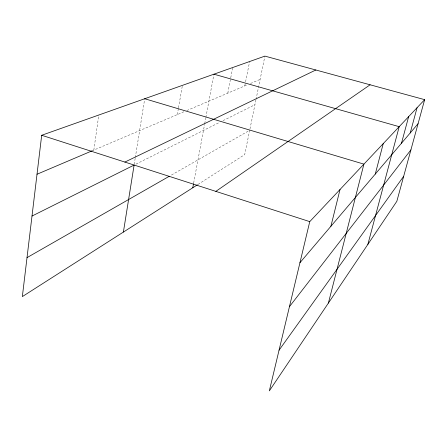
<?xml version="1.0" encoding="UTF-8"?>
<svg xmlns="http://www.w3.org/2000/svg" width="447" height="447" viewBox="0 0 447 447"><rect width="100%" height="100%" fill="white"/><g stroke="black" fill="none" stroke-linecap="round" stroke-linejoin="round"><path stroke-width="0.34" stroke-dasharray="2.23 1.68" d="M93.82 150.091L98.809 115.019M134.217 164.373L135.206 158.177M135.318 157.489L144.711 98.737M177.319 114.594L178.381 108.476M178.504 107.8L182.41 85.366M193.668 183.002L204.592 124.311M204.72 123.629L205.732 118.181M205.86 117.505L213.923 74.191M227.78 93.144L232.731 67.519M244.766 85.919L245.442 82.533M245.576 81.857L249.633 61.53M249.962 128.954L255.885 100.061M256.025 99.39L264.903 56.11M197.982 184.443L244.699 154.612L249.683 130.295L170.458 175.604M135.961 164.138L219.348 122.495M223.014 120.668L254.93 104.727M91.903 150.907L184.265 111.638M186.79 110.565L247.325 84.829M250.527 83.472L260.126 79.387"/><path stroke-width="0.67" d="M424.65 99.659L309.754 221.628L269.334 390.89L396.835 201.306L424.65 99.659L264.903 56.11L41.688 135.273L22.35 296.596L197.406 184.812M123.394 232.071L134.106 165.066L32.005 216.052M192.78 187.762L193.54 183.683M330.892 226.299L340.027 189.489M328.394 303.077L363.914 164.133L144.711 98.737M375.279 174.062L383.241 143.616M367.864 244.386L399.199 126.674L213.923 74.191M401.495 143.219L408.642 116.656M410.217 132.955L417.073 107.705M279.051 350.197L403.691 176.258M289.455 306.648L410.91 149.885M299.943 262.707L418.068 123.718M215.845 191.377L370.116 84.796M27.021 257.628L169.262 176.286M124.869 162.071L315.833 69.995M37.017 174.241L91.903 150.907M41.688 135.273L309.754 221.628"/></g></svg>
